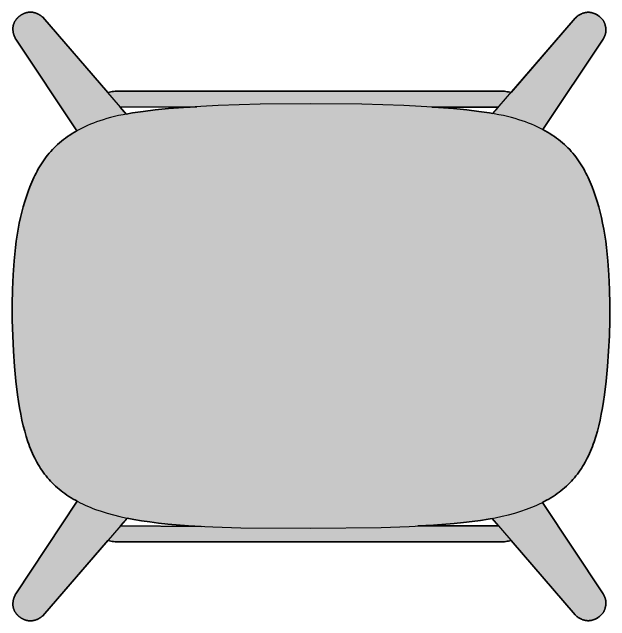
# Model space of a CAD drawing. Header units: millimetres. Extents: x 0 to 1516, y -732 to 759.
# Drawn here: x 105.2 to 552.8, y -731.8 to -275.8 of the extents above; entities that cross this region are included whole.
import ezdxf

# ---------------------------------------------------------------- set-up
doc = ezdxf.new("R2010")
doc.units = ezdxf.units.MM
doc.layers.add('Blocks', color=7, linetype='Continuous')
doc.layers.add('Blocks$Fill', color=7, linetype='Continuous', true_color=0xffffff)
doc.layers.add('Blocks$Inner', color=7, linetype='Continuous', lineweight=25, true_color=0x007f00)
doc.layers.add('Blocks$Outline', color=7, linetype='Continuous', lineweight=35, true_color=0xff3f3f)

# ---------------------------------------------------------------- blocks, each defined once
blk = doc.blocks.new('Fiber Bar Stool Top')
at = {"layer": 'Blocks$Fill'}
h = blk.add_hatch(color=256, dxfattribs=at)
h.paths.add_polyline_path([(373.07, -383.27), (421.14, -439.06), (421.48, -439.37), (421.82, -439.67), (422.16, -439.95), (422.49, -440.22), (422.83, -440.48), (423.16, -440.72), (423.49, -440.96), (423.82, -441.18), (424.15, -441.39), (424.48, -441.59), (424.8, -441.78), (425.13, -441.95), (425.45, -442.12), (425.77, -442.27), (426.09, -442.41), (426.4, -442.55), (426.72, -442.67), (427.03, -442.78), (427.34, -442.89), (427.65, -442.98), (427.96, -443.07), (428.26, -443.14), (428.57, -443.21), (428.87, -443.27), (429.17, -443.31), (429.46, -443.36), (429.76, -443.39), (430.05, -443.41), (430.34, -443.43), (430.63, -443.44), (430.91, -443.44), (431.19, -443.44), (431.47, -443.43), (431.75, -443.41), (432.02, -443.38), (432.29, -443.35), (432.56, -443.32), (432.83, -443.27), (433.09, -443.23), (433.35, -443.17), (433.61, -443.11), (433.86, -443.05), (434.11, -442.98), (434.36, -442.91), (434.61, -442.83), (434.85, -442.75), (435.09, -442.66), (435.32, -442.57), (435.56, -442.48), (435.79, -442.38), (436.23, -442.17), (436.67, -441.96), (437.09, -441.73), (437.5, -441.5), (437.89, -441.26), (438.26, -441.02), (438.62, -440.77), (438.97, -440.53), (439.3, -440.28), (439.61, -440.03), (439.91, -439.77), (440.19, -439.52), (440.47, -439.27), (440.72, -439.01), (440.97, -438.76), (441.2, -438.5), (441.42, -438.24), (441.63, -437.98), (441.82, -437.72), (442.01, -437.46), (442.18, -437.2), (442.34, -436.94), (442.5, -436.68), (442.64, -436.42), (442.78, -436.15), (442.9, -435.89), (443.02, -435.63), (443.13, -435.36), (443.23, -435.1), (443.33, -434.84), (443.41, -434.57), (443.5, -434.31), (443.57, -434.04), (443.64, -433.78), (443.71, -433.52), (443.82, -432.99), (443.92, -432.47), (444.01, -431.94), (444.08, -431.42), (444.1, -431.16), (444.13, -430.9), (444.14, -430.64), (444.16, -430.37), (444.16, -430.11), (444.16, -429.84), (444.16, -429.57), (444.15, -429.3), (444.13, -429.03), (444.1, -428.76), (444.07, -428.48), (444.02, -428.2), (443.97, -427.92), (443.91, -427.64), (443.84, -427.35), (443.76, -427.06), (443.68, -426.77), (443.58, -426.47), (443.47, -426.17), (443.35, -425.86), (443.22, -425.55), (443.08, -425.24), (442.93, -424.92), (442.77, -424.59), (442.59, -424.26), (442.4, -423.93), (442.2, -423.59), (441.99, -423.24), (396.56, -354.84), (399.64, -353.22), (401.32, -352.27), (402.95, -351.3), (404.54, -350.3), (406.09, -349.28), (407.6, -348.23), (409.07, -347.15), (410.5, -346.05), (411.89, -344.93), (413.24, -343.77), (414.55, -342.59), (415.83, -341.39), (417.07, -340.16), (418.28, -338.9), (419.45, -337.61), (420.58, -336.3), (421.69, -334.95), (422.76, -333.58), (423.8, -332.18), (424.81, -330.76), (425.79, -329.3), (426.73, -327.81), (427.65, -326.29), (428.54, -324.74), (429.4, -323.16), (430.24, -321.55), (431.04, -319.9), (431.82, -318.22), (432.57, -316.51), (433.3, -314.76), (434.01, -312.98), (434.68, -311.16), (435.34, -309.31), (436.58, -305.49), (437.73, -301.52), (438.8, -297.4), (439.79, -293.11), (440.71, -288.67), (441.55, -284.06), (442.33, -279.27), (443.05, -274.32), (444.32, -263.89), (445.36, -252.9), (446.16, -241.51), (446.72, -229.89), (447.03, -218.18), (447.08, -206.56), (446.88, -195.19), (446.4, -184.22), (445.66, -173.79), (444.63, -163.9), (444.01, -159.15), (443.32, -154.53), (442.56, -150.03), (441.72, -145.66), (440.81, -141.41), (439.83, -137.28), (438.77, -133.26), (437.64, -129.35), (436.43, -125.56), (435.15, -121.87), (433.79, -118.28), (432.35, -114.8), (430.83, -111.42), (430.04, -109.76), (429.22, -108.13), (428.38, -106.53), (427.51, -104.95), (426.61, -103.39), (425.68, -101.86), (424.72, -100.35), (423.73, -98.87), (422.71, -97.41), (421.65, -95.98), (420.55, -94.57), (419.41, -93.19), (418.23, -91.83), (417.01, -90.49), (415.75, -89.18), (414.44, -87.89), (413.09, -86.63), (411.68, -85.39), (410.23, -84.18), (408.73, -82.99), (407.18, -81.83), (405.57, -80.69), (403.91, -79.57), (402.19, -78.48), (400.41, -77.41), (398.58, -76.37), (397.01, -75.52), (442.2, -7.45), (442.4, -7.11), (442.59, -6.77), (442.77, -6.44), (442.93, -6.12), (443.08, -5.8), (443.22, -5.48), (443.35, -5.17), (443.47, -4.87), (443.58, -4.56), (443.68, -4.27), (443.76, -3.97), (443.84, -3.68), (443.91, -3.39), (443.97, -3.11), (444.02, -2.83), (444.07, -2.55), (444.1, -2.27), (444.13, -2), (444.15, -1.73), (444.16, -1.46), (444.16, -1.19), (444.16, -0.93), (444.16, -0.66), (444.14, -0.4), (444.13, -0.13), (444.1, 0.13), (444.08, 0.39), (444.01, 0.91), (443.92, 1.43), (443.82, 1.96), (443.71, 2.49), (443.64, 2.75), (443.57, 3.01), (443.5, 3.28), (443.41, 3.54), (443.33, 3.8), (443.23, 4.07), (443.13, 4.33), (443.02, 4.59), (442.9, 4.86), (442.78, 5.12), (442.64, 5.38), (442.5, 5.65), (442.34, 5.91), (442.18, 6.17), (442.01, 6.43), (441.82, 6.69), (441.63, 6.95), (441.42, 7.21), (441.2, 7.47), (440.97, 7.72), (440.72, 7.98), (440.47, 8.23), (440.19, 8.49), (439.91, 8.74), (439.61, 8.99), (439.3, 9.24), (438.97, 9.49), (438.62, 9.74), (438.26, 9.99), (437.89, 10.23), (437.5, 10.47), (437.09, 10.7), (436.67, 10.93), (436.23, 11.14), (435.79, 11.35), (435.56, 11.44), (435.32, 11.54), (435.09, 11.63), (434.85, 11.71), (434.61, 11.79), (434.36, 11.87), (434.11, 11.95), (433.86, 12.02), (433.61, 12.08), (433.35, 12.14), (433.09, 12.19), (432.83, 12.24), (432.56, 12.28), (432.29, 12.32), (432.02, 12.35), (431.75, 12.38), (431.47, 12.39), (431.19, 12.41), (430.91, 12.41), (430.63, 12.41), (430.34, 12.4), (430.05, 12.38), (429.76, 12.36), (429.46, 12.32), (429.17, 12.28), (428.87, 12.23), (428.57, 12.17), (428.26, 12.11), (427.96, 12.03), (427.65, 11.95), (427.34, 11.85), (427.03, 11.75), (426.72, 11.64), (426.4, 11.51), (426.09, 11.38), (425.77, 11.24), (425.45, 11.08), (425.13, 10.92), (424.8, 10.74), (424.48, 10.56), (424.15, 10.36), (423.82, 10.15), (423.49, 9.92), (423.16, 9.69), (422.83, 9.45), (422.49, 9.19), (422.16, 8.92), (421.82, 8.63), (421.48, 8.34), (421.14, 8.03), (373.07, -47.77), (371.19, -47.29), (370.23, -47.09), (369.27, -46.93), (368.31, -46.79), (367.34, -46.69), (366.36, -46.62), (365.39, -46.58), (364.42, -46.57), (78.67, -46.59), (77.59, -46.64), (76.52, -46.74), (75.44, -46.87), (74.38, -47.03), (73.32, -47.24), (72.27, -47.48), (71.11, -47.79), (22.31, 8.8), (22.02, 9.04), (21.74, 9.27), (21.45, 9.49), (21.16, 9.7), (20.88, 9.91), (20.59, 10.11), (20.3, 10.29), (20.01, 10.47), (19.72, 10.65), (19.44, 10.81), (19.15, 10.97), (18.86, 11.11), (18.57, 11.25), (18.28, 11.38), (17.99, 11.51), (17.71, 11.62), (17.42, 11.73), (17.13, 11.83), (16.85, 11.93), (16.56, 12.01), (16.27, 12.09), (15.99, 12.16), (15.7, 12.23), (15.42, 12.29), (15.13, 12.34), (14.85, 12.38), (14.57, 12.42), (14.29, 12.45), (14.01, 12.47), (13.73, 12.49), (13.45, 12.5), (13.17, 12.5), (12.9, 12.5), (12.62, 12.49), (12.35, 12.47), (12.08, 12.45), (11.8, 12.42), (11.53, 12.39), (11.27, 12.35), (11, 12.31), (10.73, 12.25), (10.47, 12.2), (10.21, 12.14), (9.95, 12.07), (9.69, 12), (9.43, 11.92), (9.17, 11.83), (8.92, 11.74), (8.67, 11.65), (8.42, 11.55), (8.17, 11.45), (7.92, 11.34), (7.68, 11.23), (7.44, 11.11), (7.2, 10.99), (6.96, 10.86), (6.73, 10.73), (6.5, 10.59), (6.27, 10.45), (6.04, 10.31), (5.82, 10.16), (5.59, 10), (5.37, 9.85), (5.16, 9.69), (4.94, 9.52), (4.73, 9.35), (4.52, 9.18), (4.32, 9), (4.12, 8.82), (3.92, 8.64), (3.72, 8.45), (3.53, 8.26), (3.34, 8.07), (3.16, 7.87), (2.98, 7.67), (2.8, 7.46), (2.63, 7.25), (2.47, 7.04), (2.3, 6.82), (2.14, 6.6), (1.99, 6.38), (1.84, 6.15), (1.7, 5.92), (1.56, 5.69), (1.42, 5.45), (1.29, 5.21), (1.17, 4.97), (1.05, 4.72), (0.94, 4.47), (0.83, 4.21), (0.73, 3.96), (0.64, 3.69), (0.55, 3.43), (0.47, 3.16), (0.39, 2.89), (0.32, 2.62), (0.26, 2.34), (0.2, 2.06), (0.15, 1.77), (0.11, 1.48), (0.07, 1.19), (0.04, 0.9), (0.02, 0.6), (0.01, 0.3), (0, 0), (0, -0.31), (0.01, -0.62), (0.03, -0.93), (0.05, -1.24), (0.08, -1.56), (0.12, -1.88), (0.17, -2.21), (0.23, -2.54), (0.3, -2.87), (0.37, -3.2), (0.46, -3.54), (0.55, -3.88), (0.65, -4.22), (0.76, -4.56), (0.88, -4.91), (1.01, -5.26), (1.15, -5.61), (1.3, -5.97), (1.46, -6.33), (1.63, -6.69), (1.8, -7.06), (1.99, -7.42), (2.19, -7.79), (47.8, -76.46), (44.36, -78.48), (42.64, -79.57), (40.98, -80.69), (39.37, -81.83), (37.82, -82.99), (36.32, -84.18), (34.86, -85.39), (33.46, -86.63), (32.11, -87.89), (30.8, -89.18), (29.54, -90.49), (28.32, -91.83), (27.14, -93.19), (26, -94.57), (24.9, -95.98), (23.84, -97.41), (22.82, -98.87), (21.82, -100.35), (20.86, -101.86), (19.94, -103.39), (19.04, -104.95), (18.17, -106.53), (17.33, -108.13), (16.51, -109.76), (15.72, -111.42), (14.2, -114.8), (12.76, -118.28), (11.4, -121.87), (10.11, -125.56), (8.91, -129.35), (7.77, -133.26), (6.72, -137.28), (5.73, -141.41), (4.82, -145.66), (3.99, -150.03), (3.23, -154.53), (2.54, -159.15), (1.92, -163.9), (0.89, -173.79), (0.14, -184.22), (-0.33, -195.19), (-0.54, -206.56), (-0.48, -218.18), (-0.17, -229.89), (0.39, -241.51), (1.19, -252.9), (2.23, -263.89), (3.5, -274.32), (4.22, -279.27), (5, -284.06), (5.84, -288.67), (6.76, -293.11), (7.75, -297.4), (8.82, -301.52), (9.97, -305.49), (11.21, -309.31), (11.86, -311.16), (12.54, -312.98), (13.25, -314.76), (13.97, -316.51), (14.73, -318.22), (15.51, -319.9), (16.31, -321.55), (17.15, -323.16), (18.01, -324.74), (18.9, -326.29), (19.81, -327.81), (20.76, -329.3), (21.74, -330.76), (22.75, -332.18), (23.79, -333.58), (24.86, -334.95), (25.96, -336.3), (27.1, -337.61), (28.27, -338.9), (29.48, -340.16), (30.72, -341.39), (32, -342.6), (33.31, -343.78), (34.66, -344.93), (36.05, -346.06), (37.48, -347.16), (38.95, -348.23), (40.45, -349.28), (42, -350.31), (43.59, -351.31), (45.23, -352.29), (46.91, -353.24), (48.21, -353.95), (2.19, -423.24), (1.99, -423.61), (1.8, -423.98), (1.63, -424.34), (1.46, -424.7), (1.3, -425.06), (1.15, -425.42), (1.01, -425.77), (0.88, -426.12), (0.76, -426.47), (0.65, -426.82), (0.55, -427.16), (0.46, -427.5), (0.37, -427.83), (0.3, -428.17), (0.23, -428.5), (0.17, -428.82), (0.12, -429.15), (0.08, -429.47), (0.05, -429.79), (0.03, -430.1), (0.01, -430.42), (0, -430.73), (0, -431.03), (0.01, -431.34), (0.02, -431.64), (0.04, -431.93), (0.07, -432.23), (0.11, -432.52), (0.15, -432.81), (0.2, -433.09), (0.26, -433.37), (0.32, -433.65), (0.39, -433.92), (0.47, -434.19), (0.55, -434.46), (0.64, -434.73), (0.73, -434.99), (0.83, -435.25), (0.94, -435.5), (1.05, -435.75), (1.17, -436), (1.29, -436.24), (1.42, -436.48), (1.56, -436.72), (1.7, -436.96), (1.84, -437.19), (1.99, -437.41), (2.14, -437.64), (2.3, -437.86), (2.47, -438.07), (2.63, -438.29), (2.8, -438.5), (2.98, -438.7), (3.16, -438.9), (3.34, -439.1), (3.53, -439.3), (3.72, -439.49), (3.92, -439.67), (4.12, -439.86), (4.32, -440.04), (4.52, -440.21), (4.73, -440.39), (4.94, -440.55), (5.16, -440.72), (5.37, -440.88), (5.59, -441.04), (5.82, -441.19), (6.04, -441.34), (6.27, -441.48), (6.5, -441.62), (6.73, -441.76), (6.96, -441.89), (7.2, -442.02), (7.44, -442.14), (7.68, -442.26), (7.92, -442.37), (8.17, -442.48), (8.42, -442.59), (8.67, -442.68), (8.92, -442.78), (9.17, -442.87), (9.43, -442.95), (9.69, -443.03), (9.95, -443.1), (10.21, -443.17), (10.47, -443.23), (10.73, -443.29), (11, -443.34), (11.27, -443.38), (11.53, -443.42), (11.8, -443.46), (12.08, -443.48), (12.35, -443.5), (12.62, -443.52), (12.9, -443.53), (13.17, -443.53), (13.45, -443.53), (13.73, -443.52), (14.01, -443.5), (14.29, -443.48), (14.57, -443.45), (14.85, -443.41), (15.13, -443.37), (15.42, -443.32), (15.7, -443.26), (15.99, -443.2), (16.27, -443.13), (16.56, -443.05), (16.85, -442.96), (17.13, -442.87), (17.42, -442.77), (17.71, -442.66), (17.99, -442.54), (18.28, -442.42), (18.57, -442.29), (18.86, -442.15), (19.15, -442), (19.44, -441.84), (19.72, -441.68), (20.01, -441.51), (20.3, -441.33), (20.59, -441.14), (20.88, -440.94), (21.16, -440.74), (21.45, -440.52), (21.74, -440.3), (22.02, -440.07), (22.31, -439.83), (71.11, -383.24), (73.32, -383.79), (74.38, -384), (75.44, -384.17), (76.52, -384.3), (77.59, -384.39), (78.67, -384.45), (79.75, -384.47), (365.39, -384.46), (366.36, -384.42), (367.34, -384.34), (368.31, -384.24), (369.27, -384.11), (370.23, -383.94), (371.19, -383.75), (372.13, -383.52)], flags=0)
h.paths.add_polyline_path([(84.96, -63.87), (80.4, -58.57), (137.76, -58.3), (116.57, -59.72), (106.6, -60.7), (97.66, -61.8), (89.65, -63.01)], flags=0)
h.paths.add_polyline_path([(359.53, -63.49), (348.89, -61.8), (339.95, -60.7), (329.98, -59.72), (318.88, -58.84), (313.75, -58.57), (363.77, -58.57)], flags=0)
h.paths.add_polyline_path([(303.32, -372.47), (330.57, -370.64), (337.55, -369.93), (344.06, -369.14), (350.14, -368.28), (355.85, -367.34), (358.86, -366.77), (363.77, -372.47)], flags=0)
h.paths.add_polyline_path([(85.49, -366.56), (96.41, -368.56), (102.49, -369.45), (109, -370.27), (115.98, -371.02), (131.59, -372.26), (140.94, -372.75), (80.4, -372.47)], flags=0)
at = {"layer": 'Blocks$Inner'}
for p, q in [((80.4, -58.57), (137.76, -58.3)), ((80.4, -372.47), (140.94, -372.75)), ((363.77, -372.47), (303.32, -372.47))]:
    blk.add_line(p, q, dxfattribs=at)
for points in [[(85.28, -64.22), (22.31, 8.8), (22.02, 9.04), (21.74, 9.27), (21.45, 9.49), (21.16, 9.7), (20.88, 9.91), (20.59, 10.11), (20.3, 10.29), (20.01, 10.47), (19.72, 10.65), (19.44, 10.81), (19.15, 10.97), (18.86, 11.11), (18.57, 11.25), (18.28, 11.38), (17.99, 11.51), (17.71, 11.62), (17.42, 11.73), (17.13, 11.83), (16.85, 11.93), (16.56, 12.01), (16.27, 12.09), (15.99, 12.16), (15.7, 12.23), (15.42, 12.29), (15.13, 12.34), (14.85, 12.38), (14.57, 12.42), (14.29, 12.45), (14.01, 12.47), (13.73, 12.49), (13.45, 12.5), (13.17, 12.5), (12.9, 12.5), (12.62, 12.49), (12.35, 12.47), (12.08, 12.45), (11.8, 12.42), (11.53, 12.39), (11.27, 12.35), (11, 12.31), (10.73, 12.25), (10.47, 12.2), (10.21, 12.14), (9.95, 12.07), (9.69, 12), (9.43, 11.92), (9.17, 11.83), (8.92, 11.74), (8.67, 11.65), (8.42, 11.55), (8.17, 11.45), (7.92, 11.34), (7.68, 11.23), (7.44, 11.11), (7.2, 10.99), (6.96, 10.86), (6.73, 10.73), (6.5, 10.59), (6.27, 10.45), (6.04, 10.31), (5.82, 10.16), (5.59, 10), (5.37, 9.85), (5.16, 9.69), (4.94, 9.52), (4.73, 9.35), (4.52, 9.18), (4.32, 9), (4.12, 8.82), (3.92, 8.64), (3.72, 8.45), (3.53, 8.26), (3.34, 8.07), (3.16, 7.87), (2.98, 7.67), (2.8, 7.46), (2.63, 7.25), (2.47, 7.04), (2.3, 6.82), (2.14, 6.6), (1.99, 6.38), (1.84, 6.15), (1.7, 5.92), (1.56, 5.69), (1.42, 5.45), (1.29, 5.21), (1.17, 4.97), (1.05, 4.72), (0.94, 4.47), (0.83, 4.21), (0.73, 3.96), (0.64, 3.69), (0.55, 3.43), (0.47, 3.16), (0.39, 2.89), (0.32, 2.62), (0.26, 2.34), (0.2, 2.06), (0.15, 1.77), (0.11, 1.48), (0.07, 1.19), (0.04, 0.9), (0.02, 0.6), (0.01, 0.3), (0, 0), (0, -0.31), (0.01, -0.62), (0.03, -0.93), (0.05, -1.24), (0.08, -1.56), (0.12, -1.88), (0.17, -2.21), (0.23, -2.54), (0.3, -2.87), (0.37, -3.2), (0.46, -3.54), (0.55, -3.88), (0.65, -4.22), (0.76, -4.56), (0.88, -4.91), (1.01, -5.26), (1.15, -5.61), (1.3, -5.97), (1.46, -6.33), (1.63, -6.69), (1.8, -7.06), (1.99, -7.42), (2.19, -7.79), (47.89, -76.6)], [(359.53, -63.49), (421.14, 8.03), (421.48, 8.34), (421.82, 8.63), (422.16, 8.92), (422.49, 9.19), (422.83, 9.45), (423.16, 9.69), (423.49, 9.92), (423.82, 10.15), (424.15, 10.36), (424.48, 10.56), (424.8, 10.74), (425.13, 10.92), (425.45, 11.08), (425.77, 11.24), (426.09, 11.38), (426.4, 11.51), (426.72, 11.64), (427.03, 11.75), (427.34, 11.85), (427.65, 11.95), (427.96, 12.03), (428.26, 12.11), (428.57, 12.17), (428.87, 12.23), (429.17, 12.28), (429.46, 12.32), (429.76, 12.36), (430.05, 12.38), (430.34, 12.4), (430.63, 12.41), (430.91, 12.41), (431.19, 12.41), (431.47, 12.39), (431.75, 12.38), (432.02, 12.35), (432.29, 12.32), (432.56, 12.28), (432.83, 12.24), (433.09, 12.19), (433.35, 12.14), (433.61, 12.08), (433.86, 12.02), (434.11, 11.95), (434.36, 11.87), (434.61, 11.79), (434.85, 11.71), (435.09, 11.63), (435.32, 11.54), (435.56, 11.44), (435.79, 11.35), (436.23, 11.14), (436.67, 10.93), (437.09, 10.7), (437.5, 10.47), (437.89, 10.23), (438.26, 9.99), (438.62, 9.74), (438.97, 9.49), (439.3, 9.24), (439.61, 8.99), (439.91, 8.74), (440.19, 8.49), (440.47, 8.23), (440.72, 7.98), (440.97, 7.72), (441.2, 7.47), (441.42, 7.21), (441.63, 6.95), (441.82, 6.69), (442.01, 6.43), (442.18, 6.17), (442.34, 5.91), (442.5, 5.65), (442.64, 5.38), (442.78, 5.12), (442.9, 4.86), (443.02, 4.59), (443.13, 4.33), (443.23, 4.07), (443.33, 3.8), (443.41, 3.54), (443.5, 3.28), (443.57, 3.01), (443.64, 2.75), (443.71, 2.49), (443.82, 1.96), (443.92, 1.43), (444.01, 0.91), (444.08, 0.39), (444.1, 0.13), (444.13, -0.13), (444.14, -0.4), (444.16, -0.66), (444.16, -0.93), (444.16, -1.19), (444.16, -1.46), (444.15, -1.73), (444.13, -2), (444.1, -2.27), (444.07, -2.55), (444.02, -2.83), (443.97, -3.11), (443.91, -3.39), (443.84, -3.68), (443.76, -3.97), (443.68, -4.27), (443.58, -4.56), (443.47, -4.87), (443.35, -5.17), (443.22, -5.48), (443.08, -5.8), (442.93, -6.12), (442.77, -6.44), (442.59, -6.77), (442.4, -7.11), (442.2, -7.45), (441.99, -7.79), (397.01, -75.52)], [(71.11, -47.79), (72.27, -47.48), (73.32, -47.24), (74.38, -47.03), (75.44, -46.87), (76.52, -46.74), (77.59, -46.64), (78.67, -46.59), (79.75, -46.57), (364.42, -46.57), (365.39, -46.58), (366.36, -46.62), (367.34, -46.69), (368.31, -46.79), (369.27, -46.93), (370.23, -47.09), (371.19, -47.29), (372.13, -47.51), (373.07, -47.77)], [(363.77, -58.57), (313.75, -58.57)], [(85.49, -366.56), (22.31, -439.83), (22.02, -440.07), (21.74, -440.3), (21.45, -440.52), (21.16, -440.74), (20.88, -440.94), (20.59, -441.14), (20.3, -441.33), (20.01, -441.51), (19.72, -441.68), (19.44, -441.84), (19.15, -442), (18.86, -442.15), (18.57, -442.29), (18.28, -442.42), (17.99, -442.54), (17.71, -442.66), (17.42, -442.77), (17.13, -442.87), (16.85, -442.96), (16.56, -443.05), (16.27, -443.13), (15.99, -443.2), (15.7, -443.26), (15.42, -443.32), (15.13, -443.37), (14.85, -443.41), (14.57, -443.45), (14.29, -443.48), (14.01, -443.5), (13.73, -443.52), (13.45, -443.53), (13.17, -443.53), (12.9, -443.53), (12.62, -443.52), (12.35, -443.5), (12.08, -443.48), (11.8, -443.46), (11.53, -443.42), (11.27, -443.38), (11, -443.34), (10.73, -443.29), (10.47, -443.23), (10.21, -443.17), (9.95, -443.1), (9.69, -443.03), (9.43, -442.95), (9.17, -442.87), (8.92, -442.78), (8.67, -442.68), (8.42, -442.59), (8.17, -442.48), (7.92, -442.37), (7.68, -442.26), (7.44, -442.14), (7.2, -442.02), (6.96, -441.89), (6.73, -441.76), (6.5, -441.62), (6.27, -441.48), (6.04, -441.34), (5.82, -441.19), (5.59, -441.04), (5.37, -440.88), (5.16, -440.72), (4.94, -440.55), (4.73, -440.39), (4.52, -440.21), (4.32, -440.04), (4.12, -439.86), (3.92, -439.67), (3.72, -439.49), (3.53, -439.3), (3.34, -439.1), (3.16, -438.9), (2.98, -438.7), (2.8, -438.5), (2.63, -438.29), (2.47, -438.07), (2.3, -437.86), (2.14, -437.64), (1.99, -437.41), (1.84, -437.19), (1.7, -436.96), (1.56, -436.72), (1.42, -436.48), (1.29, -436.24), (1.17, -436), (1.05, -435.75), (0.94, -435.5), (0.83, -435.25), (0.73, -434.99), (0.64, -434.73), (0.55, -434.46), (0.47, -434.19), (0.39, -433.92), (0.32, -433.65), (0.26, -433.37), (0.2, -433.09), (0.15, -432.81), (0.11, -432.52), (0.07, -432.23), (0.04, -431.93), (0.02, -431.64), (0.01, -431.34), (0, -431.03), (0, -430.73), (0.01, -430.42), (0.03, -430.1), (0.05, -429.79), (0.08, -429.47), (0.12, -429.15), (0.17, -428.82), (0.23, -428.5), (0.3, -428.17), (0.37, -427.83), (0.46, -427.5), (0.55, -427.16), (0.65, -426.82), (0.76, -426.47), (0.88, -426.12), (1.01, -425.77), (1.15, -425.42), (1.3, -425.06), (1.46, -424.7), (1.63, -424.34), (1.8, -423.98), (1.99, -423.61), (2.19, -423.24), (48.21, -353.95)], [(358.86, -366.77), (421.14, -439.06), (421.48, -439.37), (421.82, -439.67), (422.16, -439.95), (422.49, -440.22), (422.83, -440.48), (423.16, -440.72), (423.49, -440.96), (423.82, -441.18), (424.15, -441.39), (424.48, -441.59), (424.8, -441.78), (425.13, -441.95), (425.45, -442.12), (425.77, -442.27), (426.09, -442.41), (426.4, -442.55), (426.72, -442.67), (427.03, -442.78), (427.34, -442.89), (427.65, -442.98), (427.96, -443.07), (428.26, -443.14), (428.57, -443.21), (428.87, -443.27), (429.17, -443.31), (429.46, -443.36), (429.76, -443.39), (430.05, -443.41), (430.34, -443.43), (430.63, -443.44), (430.91, -443.44), (431.19, -443.44), (431.47, -443.43), (431.75, -443.41), (432.02, -443.38), (432.29, -443.35), (432.56, -443.32), (432.83, -443.27), (433.09, -443.23), (433.35, -443.17), (433.61, -443.11), (433.86, -443.05), (434.11, -442.98), (434.36, -442.91), (434.61, -442.83), (434.85, -442.75), (435.09, -442.66), (435.32, -442.57), (435.56, -442.48), (435.79, -442.38), (436.23, -442.17), (436.67, -441.96), (437.09, -441.73), (437.5, -441.5), (437.89, -441.26), (438.26, -441.02), (438.62, -440.77), (438.97, -440.53), (439.3, -440.28), (439.61, -440.03), (439.91, -439.77), (440.19, -439.52), (440.47, -439.27), (440.72, -439.01), (440.97, -438.76), (441.2, -438.5), (441.42, -438.24), (441.63, -437.98), (441.82, -437.72), (442.01, -437.46), (442.18, -437.2), (442.34, -436.94), (442.5, -436.68), (442.64, -436.42), (442.78, -436.15), (442.9, -435.89), (443.02, -435.63), (443.13, -435.36), (443.23, -435.1), (443.33, -434.84), (443.41, -434.57), (443.5, -434.31), (443.57, -434.04), (443.64, -433.78), (443.71, -433.52), (443.82, -432.99), (443.92, -432.47), (444.01, -431.94), (444.08, -431.42), (444.1, -431.16), (444.13, -430.9), (444.14, -430.64), (444.16, -430.37), (444.16, -430.11), (444.16, -429.84), (444.16, -429.57), (444.15, -429.3), (444.13, -429.03), (444.1, -428.76), (444.07, -428.48), (444.02, -428.2), (443.97, -427.92), (443.91, -427.64), (443.84, -427.35), (443.76, -427.06), (443.68, -426.77), (443.58, -426.47), (443.47, -426.17), (443.35, -425.86), (443.22, -425.55), (443.08, -425.24), (442.93, -424.92), (442.77, -424.59), (442.59, -424.26), (442.4, -423.93), (442.2, -423.59), (441.99, -423.24), (396.56, -354.84)], [(71.11, -383.24), (72.27, -383.55), (73.32, -383.79), (74.38, -384), (75.44, -384.17), (76.52, -384.3), (77.59, -384.39), (78.67, -384.45), (79.75, -384.47), (364.42, -384.47), (365.39, -384.46), (366.36, -384.42), (367.34, -384.34), (368.31, -384.24), (369.27, -384.11), (370.23, -383.94), (371.19, -383.75), (372.13, -383.52), (373.07, -383.27)]]:
    blk.add_lwpolyline(points, dxfattribs=at)
blk.add_lwpolyline([(185.24, -56.52), (153.63, -57.44), (127.67, -58.84), (116.57, -59.72), (106.6, -60.7), (97.66, -61.8), (89.65, -63.01), (82.49, -64.32), (79.19, -65.02), (76.07, -65.74), (73.11, -66.49), (70.3, -67.26), (67.63, -68.06), (65.09, -68.88), (62.66, -69.73), (60.33, -70.61), (58.1, -71.51), (55.94, -72.43), (53.85, -73.38), (51.83, -74.35), (49.87, -75.35), (47.97, -76.37), (46.13, -77.41), (44.36, -78.48), (42.64, -79.57), (40.98, -80.69), (39.37, -81.83), (37.82, -82.99), (36.32, -84.18), (34.86, -85.39), (33.46, -86.63), (32.11, -87.89), (30.8, -89.18), (29.54, -90.49), (28.32, -91.83), (27.14, -93.19), (26, -94.57), (24.9, -95.98), (23.84, -97.41), (22.82, -98.87), (21.82, -100.35), (20.86, -101.86), (19.94, -103.39), (19.04, -104.95), (18.17, -106.53), (17.33, -108.13), (16.51, -109.76), (15.72, -111.42), (14.2, -114.8), (12.76, -118.28), (11.4, -121.87), (10.11, -125.56), (8.91, -129.35), (7.77, -133.26), (6.72, -137.28), (5.73, -141.41), (4.82, -145.66), (3.99, -150.03), (3.23, -154.53), (2.54, -159.15), (1.92, -163.9), (0.89, -173.79), (0.14, -184.22), (-0.33, -195.19), (-0.54, -206.56), (-0.48, -218.18), (-0.17, -229.89), (0.39, -241.51), (1.19, -252.9), (2.23, -263.89), (3.5, -274.32), (4.22, -279.27), (5, -284.06), (5.84, -288.67), (6.76, -293.11), (7.75, -297.4), (8.82, -301.52), (9.97, -305.49), (11.21, -309.31), (11.86, -311.16), (12.54, -312.98), (13.25, -314.76), (13.97, -316.51), (14.73, -318.22), (15.51, -319.9), (16.31, -321.55), (17.15, -323.16), (18.01, -324.74), (18.9, -326.29), (19.81, -327.81), (20.76, -329.3), (21.74, -330.76), (22.75, -332.18), (23.79, -333.58), (24.86, -334.95), (25.96, -336.3), (27.1, -337.61), (28.27, -338.9), (29.48, -340.16), (30.72, -341.39), (32, -342.6), (33.31, -343.78), (34.66, -344.93), (36.05, -346.06), (37.48, -347.16), (38.95, -348.23), (40.45, -349.28), (42, -350.31), (43.59, -351.31), (45.23, -352.29), (46.91, -353.24), (48.63, -354.17), (50.39, -355.07), (52.2, -355.95), (54.06, -356.81), (55.96, -357.65), (57.92, -358.46), (59.92, -359.25), (61.96, -360.02), (66.21, -361.49), (70.66, -362.87), (75.33, -364.17), (80.21, -365.38), (85.32, -366.52), (90.7, -367.58), (96.41, -368.56), (102.49, -369.45), (109, -370.27), (115.98, -371.02), (131.59, -372.26), (149.71, -373.2), (170.76, -373.83), (223.27, -374.18), (275.79, -373.5), (296.84, -372.8), (314.96, -371.86), (330.57, -370.64), (337.55, -369.93), (344.06, -369.14), (350.14, -368.28), (355.85, -367.34), (361.23, -366.32), (366.34, -365.21), (371.22, -364.03), (375.88, -362.75), (380.34, -361.39), (384.58, -359.94), (386.63, -359.19), (388.63, -358.4), (390.59, -357.6), (392.49, -356.77), (394.35, -355.92), (396.16, -355.04), (397.92, -354.14), (399.64, -353.22), (401.32, -352.27), (402.95, -351.3), (404.54, -350.3), (406.09, -349.28), (407.6, -348.23), (409.07, -347.15), (410.5, -346.05), (411.89, -344.93), (413.24, -343.77), (414.55, -342.59), (415.83, -341.39), (417.07, -340.16), (418.28, -338.9), (419.45, -337.61), (420.58, -336.3), (421.69, -334.95), (422.76, -333.58), (423.8, -332.18), (424.81, -330.76), (425.79, -329.3), (426.73, -327.81), (427.65, -326.29), (428.54, -324.74), (429.4, -323.16), (430.24, -321.55), (431.04, -319.9), (431.82, -318.22), (432.57, -316.51), (433.3, -314.76), (434.01, -312.98), (434.68, -311.16), (435.34, -309.31), (436.58, -305.49), (437.73, -301.52), (438.8, -297.4), (439.79, -293.11), (440.71, -288.67), (441.55, -284.06), (442.33, -279.27), (443.05, -274.32), (444.32, -263.89), (445.36, -252.9), (446.16, -241.51), (446.72, -229.89), (447.03, -218.18), (447.08, -206.56), (446.88, -195.19), (446.4, -184.22), (445.66, -173.79), (444.63, -163.9), (444.01, -159.15), (443.32, -154.53), (442.56, -150.03), (441.72, -145.66), (440.81, -141.41), (439.83, -137.28), (438.77, -133.26), (437.64, -129.35), (436.43, -125.56), (435.15, -121.87), (433.79, -118.28), (432.35, -114.8), (430.83, -111.42), (430.04, -109.76), (429.22, -108.13), (428.38, -106.53), (427.51, -104.95), (426.61, -103.39), (425.68, -101.86), (424.72, -100.35), (423.73, -98.87), (422.71, -97.41), (421.65, -95.98), (420.55, -94.57), (419.41, -93.19), (418.23, -91.83), (417.01, -90.49), (415.75, -89.18), (414.44, -87.89), (413.09, -86.63), (411.68, -85.39), (410.23, -84.18), (408.73, -82.99), (407.18, -81.83), (405.57, -80.69), (403.91, -79.57), (402.19, -78.48), (400.41, -77.41), (398.58, -76.37), (396.68, -75.35), (394.72, -74.35), (392.7, -73.38), (390.61, -72.43), (388.45, -71.51), (386.22, -70.61), (383.89, -69.73), (381.46, -68.88), (378.92, -68.06), (376.24, -67.26), (373.44, -66.49), (370.48, -65.74), (367.35, -65.02), (364.06, -64.32), (356.89, -63.01), (348.89, -61.8), (339.95, -60.7), (329.98, -59.72), (318.88, -58.84), (292.92, -57.44), (261.31, -56.52), (223.27, -56.08)], close=True, dxfattribs=at)
at = {"layer": 'Blocks$Outline'}
for points in [[(71.11, -47.79), (22.31, 8.8), (22.02, 9.04), (21.74, 9.27), (21.45, 9.49), (21.16, 9.7), (20.88, 9.91), (20.59, 10.11), (20.3, 10.29), (20.01, 10.47), (19.72, 10.65), (19.44, 10.81), (19.15, 10.97), (18.86, 11.11), (18.57, 11.25), (18.28, 11.38), (17.99, 11.51), (17.71, 11.62), (17.42, 11.73), (17.13, 11.83), (16.85, 11.93), (16.56, 12.01), (16.27, 12.09), (15.99, 12.16), (15.7, 12.23), (15.42, 12.29), (15.13, 12.34), (14.85, 12.38), (14.57, 12.42), (14.29, 12.45), (14.01, 12.47), (13.73, 12.49), (13.45, 12.5), (13.17, 12.5), (12.9, 12.5), (12.62, 12.49), (12.35, 12.47), (12.08, 12.45), (11.8, 12.42), (11.53, 12.39), (11.27, 12.35), (11, 12.31), (10.73, 12.25), (10.47, 12.2), (10.21, 12.14), (9.95, 12.07), (9.69, 12), (9.43, 11.92), (9.17, 11.83), (8.92, 11.74), (8.67, 11.65), (8.42, 11.55), (8.17, 11.45), (7.92, 11.34), (7.68, 11.23), (7.44, 11.11), (7.2, 10.99), (6.96, 10.86), (6.73, 10.73), (6.5, 10.59), (6.27, 10.45), (6.04, 10.31), (5.82, 10.16), (5.59, 10), (5.37, 9.85), (5.16, 9.69), (4.94, 9.52), (4.73, 9.35), (4.52, 9.18), (4.32, 9), (4.12, 8.82), (3.92, 8.64), (3.72, 8.45), (3.53, 8.26), (3.34, 8.07), (3.16, 7.87), (2.98, 7.67), (2.8, 7.46), (2.63, 7.25), (2.47, 7.04), (2.3, 6.82), (2.14, 6.6), (1.99, 6.38), (1.84, 6.15), (1.7, 5.92), (1.56, 5.69), (1.42, 5.45), (1.29, 5.21), (1.17, 4.97), (1.05, 4.72), (0.94, 4.47), (0.83, 4.21), (0.73, 3.96), (0.64, 3.69), (0.55, 3.43), (0.47, 3.16), (0.39, 2.89), (0.32, 2.62), (0.26, 2.34), (0.2, 2.06), (0.15, 1.77), (0.11, 1.48), (0.07, 1.19), (0.04, 0.9), (0.02, 0.6), (0.01, 0.3), (0, 0), (0, -0.31), (0.01, -0.62), (0.03, -0.93), (0.05, -1.24), (0.08, -1.56), (0.12, -1.88), (0.17, -2.21), (0.23, -2.54), (0.3, -2.87), (0.37, -3.2), (0.46, -3.54), (0.55, -3.88), (0.65, -4.22), (0.76, -4.56), (0.88, -4.91), (1.01, -5.26), (1.15, -5.61), (1.3, -5.97), (1.46, -6.33), (1.63, -6.69), (1.8, -7.06), (1.99, -7.42), (2.19, -7.79), (47.8, -76.46)], [(397.01, -75.52), (441.99, -7.79), (442.2, -7.45), (442.4, -7.11), (442.59, -6.77), (442.77, -6.44), (442.93, -6.12), (443.08, -5.8), (443.22, -5.48), (443.35, -5.17), (443.47, -4.87), (443.58, -4.56), (443.68, -4.27), (443.76, -3.97), (443.84, -3.68), (443.91, -3.39), (443.97, -3.11), (444.02, -2.83), (444.07, -2.55), (444.1, -2.27), (444.13, -2), (444.15, -1.73), (444.16, -1.46), (444.16, -1.19), (444.16, -0.93), (444.16, -0.66), (444.14, -0.4), (444.13, -0.13), (444.1, 0.13), (444.08, 0.39), (444.01, 0.91), (443.92, 1.43), (443.82, 1.96), (443.71, 2.49), (443.64, 2.75), (443.57, 3.01), (443.5, 3.28), (443.41, 3.54), (443.33, 3.8), (443.23, 4.07), (443.13, 4.33), (443.02, 4.59), (442.9, 4.86), (442.78, 5.12), (442.64, 5.38), (442.5, 5.65), (442.34, 5.91), (442.18, 6.17), (442.01, 6.43), (441.82, 6.69), (441.63, 6.95), (441.42, 7.21), (441.2, 7.47), (440.97, 7.72), (440.72, 7.98), (440.47, 8.23), (440.19, 8.49), (439.91, 8.74), (439.61, 8.99), (439.3, 9.24), (438.97, 9.49), (438.62, 9.74), (438.26, 9.99), (437.89, 10.23), (437.5, 10.47), (437.09, 10.7), (436.67, 10.93), (436.23, 11.14), (435.79, 11.35), (435.56, 11.44), (435.32, 11.54), (435.09, 11.63), (434.85, 11.71), (434.61, 11.79), (434.36, 11.87), (434.11, 11.95), (433.86, 12.02), (433.61, 12.08), (433.35, 12.14), (433.09, 12.19), (432.83, 12.24), (432.56, 12.28), (432.29, 12.32), (432.02, 12.35), (431.75, 12.38), (431.47, 12.39), (431.19, 12.41), (430.91, 12.41), (430.63, 12.41), (430.34, 12.4), (430.05, 12.38), (429.76, 12.36), (429.46, 12.32), (429.17, 12.28), (428.87, 12.23), (428.57, 12.17), (428.26, 12.11), (427.96, 12.03), (427.65, 11.95), (427.34, 11.85), (427.03, 11.75), (426.72, 11.64), (426.4, 11.51), (426.09, 11.38), (425.77, 11.24), (425.45, 11.08), (425.13, 10.92), (424.8, 10.74), (424.48, 10.56), (424.15, 10.36), (423.82, 10.15), (423.49, 9.92), (423.16, 9.69), (422.83, 9.45), (422.49, 9.19), (422.16, 8.92), (421.82, 8.63), (421.48, 8.34), (421.14, 8.03), (373.07, -47.77)], [(373.07, -47.77), (372.13, -47.51), (371.19, -47.29), (370.23, -47.09), (369.27, -46.93), (368.31, -46.79), (367.34, -46.69), (366.36, -46.62), (365.39, -46.58), (364.42, -46.57), (79.75, -46.57), (78.67, -46.59), (77.59, -46.64), (76.52, -46.74), (75.44, -46.87), (74.38, -47.03), (73.32, -47.24), (72.27, -47.48), (71.11, -47.79)], [(80.4, -58.57), (137.76, -58.3)], [(84.96, -63.87), (80.4, -58.57)], [(137.76, -58.3), (127.67, -58.84), (116.57, -59.72), (106.6, -60.7), (97.66, -61.8), (89.65, -63.01), (84.96, -63.87)], [(359.53, -63.49), (356.89, -63.01), (348.89, -61.8), (339.95, -60.7), (329.98, -59.72), (318.88, -58.84), (313.75, -58.57)], [(313.75, -58.57), (363.77, -58.57)], [(363.77, -58.57), (359.53, -63.49)], [(47.8, -76.46), (46.13, -77.41), (44.36, -78.48), (42.64, -79.57), (40.98, -80.69), (39.37, -81.83), (37.82, -82.99), (36.32, -84.18), (34.86, -85.39), (33.46, -86.63), (32.11, -87.89), (30.8, -89.18), (29.54, -90.49), (28.32, -91.83), (27.14, -93.19), (26, -94.57), (24.9, -95.98), (23.84, -97.41), (22.82, -98.87), (21.82, -100.35), (20.86, -101.86), (19.94, -103.39), (19.04, -104.95), (18.17, -106.53), (17.33, -108.13), (16.51, -109.76), (15.72, -111.42), (14.2, -114.8), (12.76, -118.28), (11.4, -121.87), (10.11, -125.56), (8.91, -129.35), (7.77, -133.26), (6.72, -137.28), (5.73, -141.41), (4.82, -145.66), (3.99, -150.03), (3.23, -154.53), (2.54, -159.15), (1.92, -163.9), (0.89, -173.79), (0.14, -184.22), (-0.33, -195.19), (-0.54, -206.56), (-0.48, -218.18), (-0.17, -229.89), (0.39, -241.51), (1.19, -252.9), (2.23, -263.89), (3.5, -274.32), (4.22, -279.27), (5, -284.06), (5.84, -288.67), (6.76, -293.11), (7.75, -297.4), (8.82, -301.52), (9.97, -305.49), (11.21, -309.31), (11.86, -311.16), (12.54, -312.98), (13.25, -314.76), (13.97, -316.51), (14.73, -318.22), (15.51, -319.9), (16.31, -321.55), (17.15, -323.16), (18.01, -324.74), (18.9, -326.29), (19.81, -327.81), (20.76, -329.3), (21.74, -330.76), (22.75, -332.18), (23.79, -333.58), (24.86, -334.95), (25.96, -336.3), (27.1, -337.61), (28.27, -338.9), (29.48, -340.16), (30.72, -341.39), (32, -342.6), (33.31, -343.78), (34.66, -344.93), (36.05, -346.06), (37.48, -347.16), (38.95, -348.23), (40.45, -349.28), (42, -350.31), (43.59, -351.31), (45.23, -352.29), (46.91, -353.24), (48.21, -353.95)], [(396.56, -354.84), (397.92, -354.14), (399.64, -353.22), (401.32, -352.27), (402.95, -351.3), (404.54, -350.3), (406.09, -349.28), (407.6, -348.23), (409.07, -347.15), (410.5, -346.05), (411.89, -344.93), (413.24, -343.77), (414.55, -342.59), (415.83, -341.39), (417.07, -340.16), (418.28, -338.9), (419.45, -337.61), (420.58, -336.3), (421.69, -334.95), (422.76, -333.58), (423.8, -332.18), (424.81, -330.76), (425.79, -329.3), (426.73, -327.81), (427.65, -326.29), (428.54, -324.74), (429.4, -323.16), (430.24, -321.55), (431.04, -319.9), (431.82, -318.22), (432.57, -316.51), (433.3, -314.76), (434.01, -312.98), (434.68, -311.16), (435.34, -309.31), (436.58, -305.49), (437.73, -301.52), (438.8, -297.4), (439.79, -293.11), (440.71, -288.67), (441.55, -284.06), (442.33, -279.27), (443.05, -274.32), (444.32, -263.89), (445.36, -252.9), (446.16, -241.51), (446.72, -229.89), (447.03, -218.18), (447.08, -206.56), (446.88, -195.19), (446.4, -184.22), (445.66, -173.79), (444.63, -163.9), (444.01, -159.15), (443.32, -154.53), (442.56, -150.03), (441.72, -145.66), (440.81, -141.41), (439.83, -137.28), (438.77, -133.26), (437.64, -129.35), (436.43, -125.56), (435.15, -121.87), (433.79, -118.28), (432.35, -114.8), (430.83, -111.42), (430.04, -109.76), (429.22, -108.13), (428.38, -106.53), (427.51, -104.95), (426.61, -103.39), (425.68, -101.86), (424.72, -100.35), (423.73, -98.87), (422.71, -97.41), (421.65, -95.98), (420.55, -94.57), (419.41, -93.19), (418.23, -91.83), (417.01, -90.49), (415.75, -89.18), (414.44, -87.89), (413.09, -86.63), (411.68, -85.39), (410.23, -84.18), (408.73, -82.99), (407.18, -81.83), (405.57, -80.69), (403.91, -79.57), (402.19, -78.48), (400.41, -77.41), (398.58, -76.37), (397.01, -75.52)], [(48.21, -353.95), (2.19, -423.24), (1.99, -423.61), (1.8, -423.98), (1.63, -424.34), (1.46, -424.7), (1.3, -425.06), (1.15, -425.42), (1.01, -425.77), (0.88, -426.12), (0.76, -426.47), (0.65, -426.82), (0.55, -427.16), (0.46, -427.5), (0.37, -427.83), (0.3, -428.17), (0.23, -428.5), (0.17, -428.82), (0.12, -429.15), (0.08, -429.47), (0.05, -429.79), (0.03, -430.1), (0.01, -430.42), (0, -430.73), (0, -431.03), (0.01, -431.34), (0.02, -431.64), (0.04, -431.93), (0.07, -432.23), (0.11, -432.52), (0.15, -432.81), (0.2, -433.09), (0.26, -433.37), (0.32, -433.65), (0.39, -433.92), (0.47, -434.19), (0.55, -434.46), (0.64, -434.73), (0.73, -434.99), (0.83, -435.25), (0.94, -435.5), (1.05, -435.75), (1.17, -436), (1.29, -436.24), (1.42, -436.48), (1.56, -436.72), (1.7, -436.96), (1.84, -437.19), (1.99, -437.41), (2.14, -437.64), (2.3, -437.86), (2.47, -438.07), (2.63, -438.29), (2.8, -438.5), (2.98, -438.7), (3.16, -438.9), (3.34, -439.1), (3.53, -439.3), (3.72, -439.49), (3.92, -439.67), (4.12, -439.86), (4.32, -440.04), (4.52, -440.21), (4.73, -440.39), (4.94, -440.55), (5.16, -440.72), (5.37, -440.88), (5.59, -441.04), (5.82, -441.19), (6.04, -441.34), (6.27, -441.48), (6.5, -441.62), (6.73, -441.76), (6.96, -441.89), (7.2, -442.02), (7.44, -442.14), (7.68, -442.26), (7.92, -442.37), (8.17, -442.48), (8.42, -442.59), (8.67, -442.68), (8.92, -442.78), (9.17, -442.87), (9.43, -442.95), (9.69, -443.03), (9.95, -443.1), (10.21, -443.17), (10.47, -443.23), (10.73, -443.29), (11, -443.34), (11.27, -443.38), (11.53, -443.42), (11.8, -443.46), (12.08, -443.48), (12.35, -443.5), (12.62, -443.52), (12.9, -443.53), (13.17, -443.53), (13.45, -443.53), (13.73, -443.52), (14.01, -443.5), (14.29, -443.48), (14.57, -443.45), (14.85, -443.41), (15.13, -443.37), (15.42, -443.32), (15.7, -443.26), (15.99, -443.2), (16.27, -443.13), (16.56, -443.05), (16.85, -442.96), (17.13, -442.87), (17.42, -442.77), (17.71, -442.66), (17.99, -442.54), (18.28, -442.42), (18.57, -442.29), (18.86, -442.15), (19.15, -442), (19.44, -441.84), (19.72, -441.68), (20.01, -441.51), (20.3, -441.33), (20.59, -441.14), (20.88, -440.94), (21.16, -440.74), (21.45, -440.52), (21.74, -440.3), (22.02, -440.07), (22.31, -439.83), (71.11, -383.24)], [(373.07, -383.27), (421.14, -439.06), (421.48, -439.37), (421.82, -439.67), (422.16, -439.95), (422.49, -440.22), (422.83, -440.48), (423.16, -440.72), (423.49, -440.96), (423.82, -441.18), (424.15, -441.39), (424.48, -441.59), (424.8, -441.78), (425.13, -441.95), (425.45, -442.12), (425.77, -442.27), (426.09, -442.41), (426.4, -442.55), (426.72, -442.67), (427.03, -442.78), (427.34, -442.89), (427.65, -442.98), (427.96, -443.07), (428.26, -443.14), (428.57, -443.21), (428.87, -443.27), (429.17, -443.31), (429.46, -443.36), (429.76, -443.39), (430.05, -443.41), (430.34, -443.43), (430.63, -443.44), (430.91, -443.44), (431.19, -443.44), (431.47, -443.43), (431.75, -443.41), (432.02, -443.38), (432.29, -443.35), (432.56, -443.32), (432.83, -443.27), (433.09, -443.23), (433.35, -443.17), (433.61, -443.11), (433.86, -443.05), (434.11, -442.98), (434.36, -442.91), (434.61, -442.83), (434.85, -442.75), (435.09, -442.66), (435.32, -442.57), (435.56, -442.48), (435.79, -442.38), (436.23, -442.17), (436.67, -441.96), (437.09, -441.73), (437.5, -441.5), (437.89, -441.26), (438.26, -441.02), (438.62, -440.77), (438.97, -440.53), (439.3, -440.28), (439.61, -440.03), (439.91, -439.77), (440.19, -439.52), (440.47, -439.27), (440.72, -439.01), (440.97, -438.76), (441.2, -438.5), (441.42, -438.24), (441.63, -437.98), (441.82, -437.72), (442.01, -437.46), (442.18, -437.2), (442.34, -436.94), (442.5, -436.68), (442.64, -436.42), (442.78, -436.15), (442.9, -435.89), (443.02, -435.63), (443.13, -435.36), (443.23, -435.1), (443.33, -434.84), (443.41, -434.57), (443.5, -434.31), (443.57, -434.04), (443.64, -433.78), (443.71, -433.52), (443.82, -432.99), (443.92, -432.47), (444.01, -431.94), (444.08, -431.42), (444.1, -431.16), (444.13, -430.9), (444.14, -430.64), (444.16, -430.37), (444.16, -430.11), (444.16, -429.84), (444.16, -429.57), (444.15, -429.3), (444.13, -429.03), (444.1, -428.76), (444.07, -428.48), (444.02, -428.2), (443.97, -427.92), (443.91, -427.64), (443.84, -427.35), (443.76, -427.06), (443.68, -426.77), (443.58, -426.47), (443.47, -426.17), (443.35, -425.86), (443.22, -425.55), (443.08, -425.24), (442.93, -424.92), (442.77, -424.59), (442.59, -424.26), (442.4, -423.93), (442.2, -423.59), (441.99, -423.24), (396.56, -354.84)], [(80.4, -372.47), (85.49, -366.56)], [(85.49, -366.56), (90.7, -367.58), (96.41, -368.56), (102.49, -369.45), (109, -370.27), (115.98, -371.02), (131.59, -372.26), (140.94, -372.75)], [(303.32, -372.47), (314.96, -371.86), (330.57, -370.64), (337.55, -369.93), (344.06, -369.14), (350.14, -368.28), (355.85, -367.34), (358.86, -366.77)], [(358.86, -366.77), (363.77, -372.47)], [(140.94, -372.75), (80.4, -372.47)], [(363.77, -372.47), (303.32, -372.47)], [(71.11, -383.24), (72.27, -383.55), (73.32, -383.79), (74.38, -384), (75.44, -384.17), (76.52, -384.3), (77.59, -384.39), (78.67, -384.45), (79.75, -384.47), (364.42, -384.47), (365.39, -384.46), (366.36, -384.42), (367.34, -384.34), (368.31, -384.24), (369.27, -384.11), (370.23, -383.94), (371.19, -383.75), (372.13, -383.52), (373.07, -383.27)]]:
    blk.add_lwpolyline(points, dxfattribs=at)

msp = doc.modelspace()

# ---------------------------------------------------------------- block references
at = {"layer": 'Blocks'}
msp.add_blockref('Fiber Bar Stool Top', (105.76, -288.3), dxfattribs=at)

doc.saveas('drawing.dxf')
